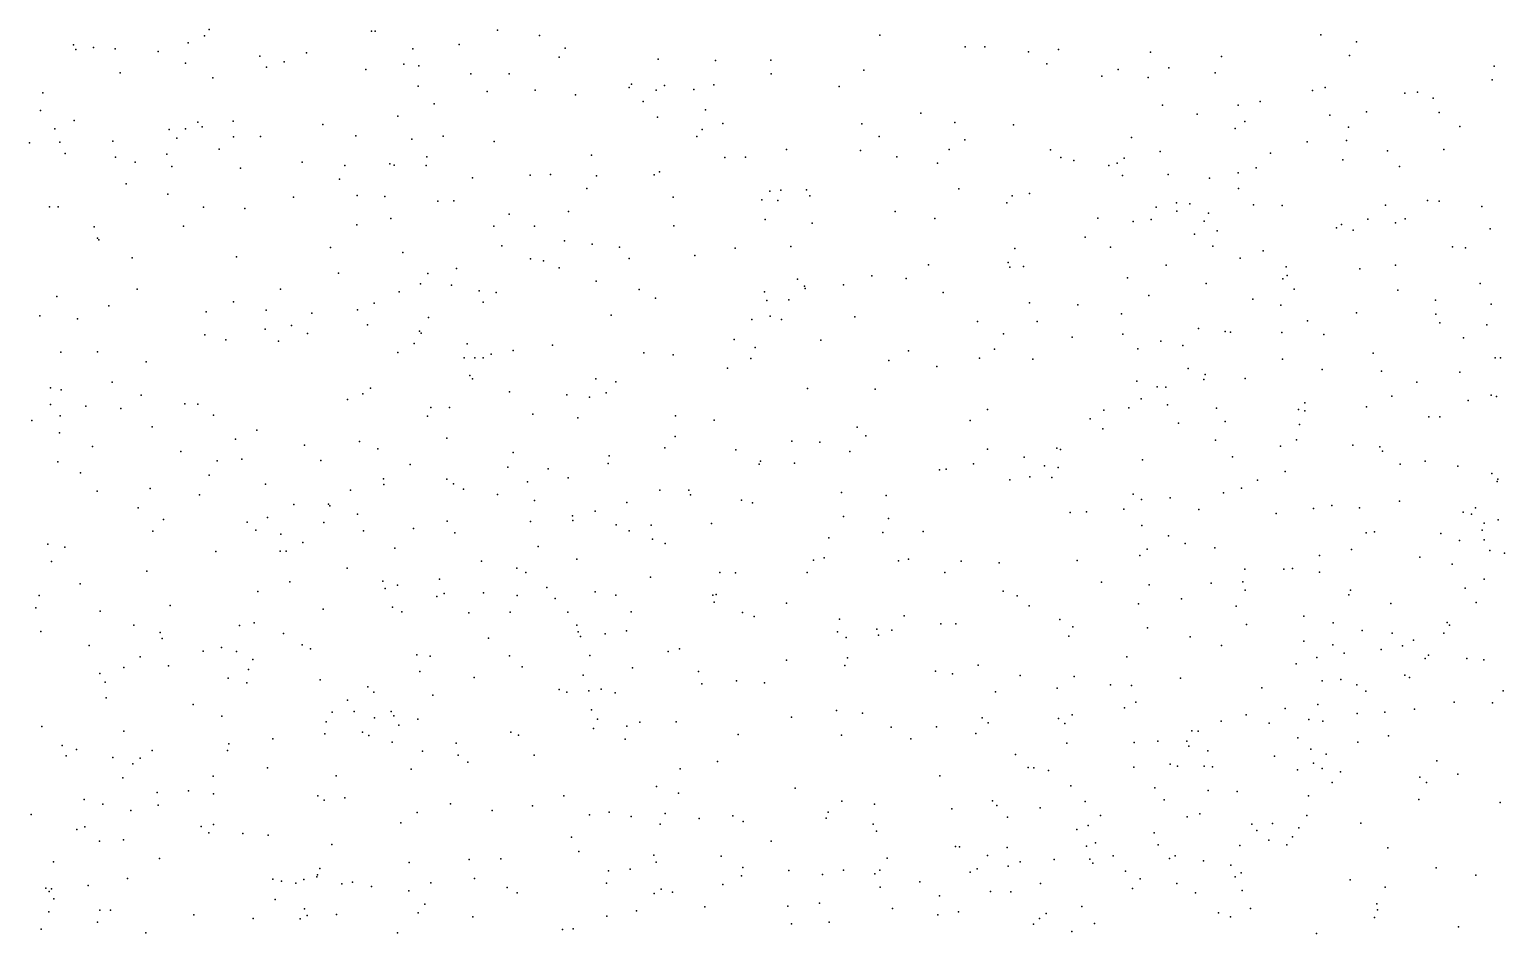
# Model space of a CAD drawing. Header units: metres. Extents: x -25 to 25, y -27.7 to 27.8.
# Drawn here: x 3.743 to 5.154, y -0.854 to 0.011 of the extents above; entities that cross this region are included whole.
import ezdxf

# ---------------------------------------------------------------- set-up
doc = ezdxf.new("R2010")
doc.units = ezdxf.units.M

msp = doc.modelspace()

# ---------------------------------------------------------------- linework, layer by layer
for p in [(3.9101, 0.0049, -6.0583), (3.9148, 0.0111, 18.6599), (4.07, 0.0096, -2.5163), (4.0735, 0.0096, 17.2404), (4.1907, 0.0103, 19.8738), (4.2308, 0.0052, -8.9919), (4.5564, 0.0056, 20.1584), (4.9784, 0.0061, 23.2853), (3.7848, -0.0035, -14.0291), (3.787, -0.0082, 17.254), (3.8039, -0.0061, -10.8488), (3.8249, -0.0075, -6.394), (3.8658, -0.0101, -14.0365), (3.8946, -0.0017, 17.2715), (4.0077, -0.0111, -9.2429), (4.1095, -0.0075, -13.5129), (4.1538, -0.0034, 17.2153), (4.2553, -0.0069, -9.6609), (4.6379, -0.0056, -23.7747), (4.6568, -0.0055, 16.9907), (4.6987, -0.0104, 20.2278), (4.7273, -0.0079, 17.1498), (4.8154, -0.0106, -13.8981), (5.0058, -0.0139, -13.7591), (5.0123, -0.0008, -11.2322), (3.8922, -0.021, -9.1447), (3.9631, -0.0143, -23.378), (3.9697, -0.025, -14.0392), (3.9864, -0.0198, -22.1516), (4.0645, -0.0271, -7.898), (4.1009, -0.0222, 19.7592), (4.1154, -0.0238, -25.4089), (4.2497, -0.0155, 19.9522), (4.3444, -0.0173, 26.126), (4.3992, -0.0185, 17.1411), (4.452, -0.0184, 20.1212), (4.5409, -0.0278, 19.1362), (4.7161, -0.0218, -13.9418), (4.7843, -0.0273, -10.6738), (4.833, -0.0257, -10.7534), (4.8833, -0.0147, -10.9178), (5.1442, -0.0241, 20.1898), (3.8296, -0.0304, -9.0959), (3.9181, -0.0351, -25.217), (4.1651, -0.0315, -9.4347), (4.2018, -0.0312, 16.109), (4.3188, -0.0413, -11.7807), (4.3975, -0.042, -10.0632), (4.4524, -0.0314, -14.0309), (4.7687, -0.0335, 17.1766), (4.813, -0.0347, 19.4093), (4.8773, -0.0304, -13.8585), (5.1423, -0.037, -13.5996), (3.7557, -0.0496, -6.5257), (4.1147, -0.0433, -9.4623), (4.1808, -0.0482, -9.2872), (4.2266, -0.047, -9.581), (4.2653, -0.0515, 14.5242), (4.3165, -0.0443, 17.137), (4.3425, -0.047, -14.0368), (4.3503, -0.0425, 15.0407), (4.3784, -0.0462, 19.0077), (4.5176, -0.0436, 16.589), (4.9703, -0.0473, 17.4646), (4.9825, -0.0444, -13.1258), (5.0585, -0.0498, -13.6912), (5.0707, -0.0488, 19.8833), (5.0856, -0.0545, -11.3994), (3.7534, -0.0663, -9.7722), (4.1299, -0.0602, -20.7712), (4.3299, -0.0577, -9.8585), (4.3897, -0.0657, -2.5042), (4.5956, -0.0689, 17.1281), (4.8268, -0.0612, 20.2576), (4.8599, -0.0699, -10.85), (4.8993, -0.0612, 26.0664), (4.9203, -0.0579, 20.2603), (5.022, -0.0678, 23.4586), (5.0916, -0.0683, 26.0387), (3.767, -0.084, -4.4824), (3.7856, -0.0761, -5.0777), (3.8763, -0.0845, 19.4222), (3.892, -0.0841, -5.8899), (3.904, -0.0777, -9.6732), (3.9079, -0.082, -5.6834), (3.9375, -0.0765, -22.4938), (4.0235, -0.0797, -9.2671), (4.0953, -0.072, 17.183), (4.3435, -0.0727, 20.071), (4.406, -0.079, 16.4071), (4.539, -0.0791, -10.3612), (4.628, -0.0778, -10.4666), (4.6843, -0.0801, 17.1377), (4.8964, -0.0837, -10.9807), (4.9057, -0.0769, 17.234), (4.987, -0.0709, 10.0188), (5.0049, -0.0824, 22.9316), (5.1114, -0.0817, -11.4754), (3.7428, -0.0973, -4.9258), (3.7718, -0.0968, 18.6566), (3.8224, -0.0957, -2.7481), (3.8837, -0.0929, -22.9975), (3.9381, -0.0917, 19.4996), (3.9637, -0.0914, -9.2106), (4.0549, -0.0908, 19.6672), (4.1085, -0.0939, -8.1187), (4.1386, -0.091, 19.8536), (4.1875, -0.0962, -8.7565), (4.3814, -0.0913, -10.0122), (4.3864, -0.0847, 14.8949), (4.5558, -0.0913, -24.0456), (4.6378, -0.0944, -4.1959), (4.7972, -0.0924, -10.6988), (4.9651, -0.0963, -11.1578), (5.0027, -0.0951, -11.2312), (3.7769, -0.1076, -19.5167), (3.8252, -0.111, 17.1945), (3.8742, -0.1083, 26.1449), (3.9242, -0.1035, 17.1935), (4.1231, -0.1109, 16.0028), (4.2806, -0.1091, -14.0149), (4.408, -0.1114, 20.1434), (4.4279, -0.1111, -10.1487), (4.4669, -0.1039, -25.1882), (4.5379, -0.1047, 16.835), (4.5725, -0.1107, -2.3038), (4.6228, -0.1037, -12.278), (4.7196, -0.104, 20.2739), (4.7296, -0.1113, -12.5526), (4.7901, -0.1122, -12.8044), (4.8247, -0.1058, 17.1932), (4.9302, -0.1074, 23.068), (5.0421, -0.105, 22.7019), (5.0959, -0.1039, 20.2411), (3.8439, -0.1159, -13.7638), (3.8791, -0.1201, -5.4775), (3.9446, -0.1216, -13.9977), (4.0038, -0.1159, 14.1959), (4.0445, -0.1191, 15.7446), (4.0877, -0.1174, -11.4799), (4.0918, -0.1187, -14.0073), (4.1223, -0.1191, -8.274), (4.3457, -0.1252, 17.1065), (4.6114, -0.117, 17.1815), (4.7421, -0.1144, -10.6226), (4.7755, -0.1192, -13.0172), (4.7833, -0.117, -13.8827), (4.8991, -0.1262, 1.1032), (4.9164, -0.1214, -11.0585), (4.9993, -0.1138, -13.7293), (5.0537, -0.12, 22.5307), (3.8354, -0.1366, -5.2947), (4.0394, -0.1323, 17.1566), (4.1667, -0.1308, -14.0038), (4.2218, -0.1283, -9.58), (4.2413, -0.1278, 19.9984), (4.2761, -0.1411, -9.7348), (4.2852, -0.1289, -24.7673), (4.3404, -0.128, -9.8821), (4.7886, -0.1288, 17.4579), (4.8322, -0.1276, 23.2294), (4.8719, -0.1312, -23.8407), (4.8996, -0.141, -1.6129), (3.8752, -0.1465, -13.9855), (3.9955, -0.1493, 19.5796), (4.0563, -0.1477, -7.6713), (4.0827, -0.1488, 19.7447), (4.1335, -0.1533, -19.5141), (4.1489, -0.1529, -8.5263), (4.3585, -0.1494, -13.9876), (4.4433, -0.1518, 17.0987), (4.451, -0.1435, -12.0592), (4.4589, -0.1525, 20.2039), (4.4617, -0.1428, -13.9792), (4.4862, -0.1425, -19.3759), (4.4894, -0.1481, -10.3045), (4.6319, -0.1413, 20.2661), (4.678, -0.1547, -2.1498), (4.6831, -0.1481, 19.3111), (4.6995, -0.146, -13.9202), (4.8403, -0.1548, -13.8374), (5.0804, -0.1526, 17.3534), (5.0914, -0.1532, -11.4303), (3.7619, -0.1586, 19.3591), (3.7701, -0.1586, -9.0784), (3.9093, -0.159, -21.9098), (3.9487, -0.1603, -22.7721), (4.2017, -0.1658, 18.9357), (4.2585, -0.1631, 16.2276), (4.5709, -0.1631, -13.9432), (4.8208, -0.1589, 1.32), (4.8405, -0.1628, -10.8115), (4.8529, -0.1557, 9.5978), (4.8707, -0.1648, 19.5442), (4.9137, -0.1566, 9.2612), (4.9414, -0.1574, -13.7675), (5.0403, -0.157, -13.6614), (5.1322, -0.1583, -11.5394), (3.8046, -0.1779, -20.9986), (3.8902, -0.1772, 17.1701), (4.0561, -0.1758, -13.9767), (4.0885, -0.1698, 15.4374), (4.1871, -0.1771, -11.6839), (4.2261, -0.1773, 17.107), (4.3594, -0.1768, -13.2908), (4.4467, -0.1708, -10.2052), (4.4916, -0.1744, -20.7023), (4.6089, -0.1699, -2.4577), (4.765, -0.1695, 23.4939), (4.7986, -0.1727, 20.3002), (4.8158, -0.1708, -1.8217), (4.8667, -0.1723, -20.7795), (4.8792, -0.1817, -10.9464), (4.9934, -0.1788, -11.2369), (4.998, -0.1757, 17.2957), (5.0092, -0.1811, 20.2865), (5.0231, -0.1705, 25.9229), (5.0497, -0.1741, -11.3439), (5.0591, -0.1702, 22.1748), (5.1403, -0.1797, -13.5276), (3.8078, -0.1885, -13.9605), (3.809, -0.1901, -7.2401), (4.1947, -0.1959, -8.961), (4.2545, -0.1911, -9.6891), (4.281, -0.1944, 15.1182), (4.3073, -0.1972, -2.8063), (4.4713, -0.1967, 16.7138), (4.7527, -0.1877, -10.6521), (4.7772, -0.1974, 17.162), (4.8573, -0.1849, -10.8778), (4.8748, -0.1964, 9.9737), (5.1043, -0.1969, 20.2704), (3.8411, -0.2076, -10.9148), (3.941, -0.2065, -7.4279), (4.0307, -0.1977, -11.2936), (4.1001, -0.2024, 17.1266), (4.2221, -0.2085, -9.6108), (4.2345, -0.2104, 20.0346), (4.3164, -0.2081, 14.7304), (4.3795, -0.2053, -10.0284), (4.418, -0.1983, 25.9717), (4.6856, -0.1986, 20.3003), (4.9011, -0.2077, -11.0563), (4.923, -0.2008, 20.3162), (5.1168, -0.1979, -12.951), (4.0385, -0.2221, 19.6764), (4.124, -0.2225, -13.4824), (4.1512, -0.2177, -2.8541), (4.2497, -0.2171, 26.0214), (4.5487, -0.2247, 25.8901), (4.6029, -0.2141, 23.409), (4.6791, -0.2118, -10.5521), (4.6807, -0.2164, -19.2711), (4.6939, -0.2159, -13.8925), (4.8302, -0.2146, -4.2867), (4.9451, -0.2161, 10.281), (4.9461, -0.2245, -11.1766), (5.0156, -0.2179, 19.8142), (5.0498, -0.2144, -13.6114), (3.8457, -0.2376, -5.7406), (3.9829, -0.2375, -9.2769), (4.0964, -0.2399, -22.3133), (4.1169, -0.2325, -13.9474), (4.1464, -0.2337, 19.9248), (4.1731, -0.2392, -9.5143), (4.2849, -0.2299, -9.7976), (4.3261, -0.2378, -9.8945), (4.446, -0.2399, 20.228), (4.4775, -0.2279, -2.7606), (4.4843, -0.2345, 17.0879), (4.485, -0.2368, -12.6067), (4.5215, -0.2332, -10.3581), (4.5817, -0.2271, -13.9164), (4.7932, -0.2266, -2.0464), (4.8685, -0.2321, -13.7818), (4.942, -0.2275, 22.5003), (4.9529, -0.2376, 23.553), (5.0519, -0.2385, 1.0779), (5.1308, -0.2319, -1.3841), (3.7691, -0.2444, 18.7619), (3.8187, -0.2534, -2.903), (3.9379, -0.2497, 19.4898), (4.0725, -0.2509, 26.0335), (4.1769, -0.25, -9.1165), (4.1893, -0.2408, -23.1441), (4.3416, -0.2462, 20.1532), (4.4482, -0.2482, -24.9459), (4.4694, -0.2478, -10.2919), (4.6169, -0.2408, 17.1079), (4.6997, -0.2506, 17.1198), (4.7458, -0.2526, -13.8466), (4.8137, -0.2435, 9.7538), (4.9131, -0.247, 22.6736), (4.94, -0.2529, 22.2668), (5.0879, -0.2481, -11.4767), (5.1414, -0.2517, -13.4445), (3.7528, -0.263, -9.0986), (3.7887, -0.2658, -13.9307), (3.9118, -0.2591, -13.9321), (3.9692, -0.2577, 18.8555), (4.0128, -0.2605, 17.1278), (4.0565, -0.2573, -4.3265), (4.1245, -0.2645, 14.4815), (4.2994, -0.2622, -13.9362), (4.4339, -0.2664, -12.3416), (4.4514, -0.2634, 16.8798), (4.4623, -0.2665, -13.9242), (4.5324, -0.2638, 17.2576), (4.7876, -0.2612, 20.3431), (4.9654, -0.2678, 17.2682), (5.0124, -0.2601, -11.3143), (5.0882, -0.2613, -13.5338), (3.9106, -0.2813, -9.2261), (3.9684, -0.2757, -13.6396), (3.9936, -0.2721, 19.6042), (4.0087, -0.2798, -9.4963), (4.0661, -0.2716, -9.3849), (4.1159, -0.2777, -22.9293), (4.1175, -0.2795, -7.7649), (4.6499, -0.2685, 23.6687), (4.6747, -0.2803, -13.8686), (4.7069, -0.2683, 17.5179), (4.7887, -0.2804, 23.0352), (4.8612, -0.275, 9.4109), (4.8867, -0.2781, 17.2131), (4.8918, -0.2785, -11.0716), (4.9411, -0.2789, -25.3924), (4.9812, -0.2808, 20.3368), (5.0921, -0.2698, 20.0094), (5.137, -0.2715, -11.6367), (3.9305, -0.2861, 17.1287), (3.9809, -0.2871, -13.9217), (4.1107, -0.2894, -9.4495), (4.1614, -0.2899, -8.8121), (4.2054, -0.2961, 20.0453), (4.2431, -0.2909, -9.7131), (4.417, -0.2855, -24.6794), (4.4371, -0.2934, 23.5068), (4.4999, -0.2862, -23.3703), (4.6662, -0.2948, 20.3405), (4.7404, -0.2835, -10.6643), (4.8031, -0.2947, 1.23), (4.8252, -0.2873, 1.0155), (4.8461, -0.2914, -10.9006), (5.1148, -0.284, 17.3926), (3.7728, -0.2978, -21.6631), (3.8079, -0.2975, 19.3717), (3.8544, -0.3071, 14.1521), (4.0951, -0.2982, 19.8572), (4.1588, -0.3032, 19.9709), (4.169, -0.3032, -9.55), (4.177, -0.3033, 17.0914), (4.1846, -0.2997, 15.3056), (4.3307, -0.2983, 14.9395), (4.3585, -0.3002, -10.0105), (4.433, -0.3039, -10.2117), (4.5651, -0.3056, 20.3038), (4.5838, -0.2964, -10.4446), (4.6517, -0.3035, -2.6867), (4.7027, -0.3045, 19.4341), (4.9415, -0.3045, 25.697), (5.0283, -0.2988, -13.5788), (5.145, -0.3031, 21.7819), (5.1502, -0.3033, -11.7077), (4.1642, -0.3202, -2.9737), (4.1665, -0.3234, -13.9095), (4.2846, -0.3233, 20.1456), (4.4107, -0.313, 17.0747), (4.6109, -0.3116, 23.2231), (4.8513, -0.3133, 19.6062), (4.8662, -0.324, -10.9948), (4.8677, -0.3191, 10.3822), (4.906, -0.323, -11.1634), (4.9795, -0.3145, -11.2837), (5.0364, -0.3161, -11.3915), (5.1114, -0.3169, -3.5175), (3.763, -0.332, -5.3226), (3.773, -0.3338, -13.9074), (3.8218, -0.3264, 25.9866), (4.0617, -0.3375, 18.9662), (4.0691, -0.3321, -9.3578), (4.202, -0.3357, -9.6233), (4.2946, -0.3368, -9.8754), (4.3038, -0.3263, -13.9084), (4.4873, -0.3325, -10.3363), (4.552, -0.3333, 25.7083), (4.8021, -0.3255, -13.774), (4.8216, -0.331, 20.3801), (4.83, -0.3312, 17.1789), (5.0701, -0.3264, -3.2974), (3.7628, -0.3477, 10.8805), (3.7967, -0.3496, 17.1107), (3.8302, -0.3516, -9.1888), (3.8495, -0.3388, -8.4579), (3.8915, -0.3472, -8.2216), (3.9039, -0.3474, 19.4423), (4.0469, -0.343, 19.7427), (4.1267, -0.3506, -9.5151), (4.1445, -0.3506, -8.0734), (4.2569, -0.3387, 17.0731), (4.2785, -0.3407, -12.8208), (4.6594, -0.3527, 17.1048), (4.7945, -0.351, 22.5094), (4.8065, -0.3424, -10.8202), (4.8315, -0.3481, 22.1116), (4.8785, -0.3512, -13.7039), (4.9568, -0.3527, 19.7649), (4.963, -0.3463, 0.9784), (5.0219, -0.3502, 1.1982), (5.0463, -0.3398, 20.3433), (5.1192, -0.3439, -11.647), (5.1411, -0.339, -13.3456), (5.1462, -0.3402, 25.606), (3.745, -0.3633, -9.1361), (3.772, -0.3587, -5.9576), (3.9189, -0.358, -2.9941), (4.1235, -0.359, -8.2563), (4.2245, -0.357, -9.6936), (4.2675, -0.3606, 16.2541), (4.361, -0.3587, -10.0508), (4.398, -0.3628, 20.2388), (4.6429, -0.3631, -13.8398), (4.7575, -0.3616, 17.141), (4.7706, -0.3532, 22.8612), (4.8421, -0.3658, -10.9316), (4.8868, -0.3642, -2.3073), (4.9631, -0.3539, -23.5076), (5.0817, -0.3596, -13.4411), (5.0921, -0.3595, -11.5573), (3.7714, -0.3751, -8.7988), (3.8602, -0.3691, -13.8945), (3.9399, -0.381, 19.5362), (3.9604, -0.3725, -9.3262), (4.142, -0.38, -9.025), (4.3604, -0.3784, 16.4795), (4.5346, -0.3696, 17.083), (4.5429, -0.3779, -10.4128), (4.7697, -0.371, 9.829), (4.9579, -0.367, 20.3857), (3.8031, -0.3881, -5.558), (3.8877, -0.3929, 18.9306), (4.0058, -0.3867, 19.6821), (4.0586, -0.3832, -11.6531), (4.0761, -0.3903, -13.8714), (4.2054, -0.3939, 20.0892), (4.3507, -0.3892, 25.7454), (4.4186, -0.3912, -10.2147), (4.4722, -0.3831, 20.2969), (4.4988, -0.384, -24.4977), (4.5276, -0.3928, -13.8499), (4.6593, -0.3907, 20.3826), (4.7256, -0.3897, 22.2316), (4.7293, -0.391, -24.144), (4.8775, -0.3821, -11.0954), (4.9398, -0.3876, -23.9998), (4.9551, -0.3817, -11.287), (5.0088, -0.3869, -13.539), (5.0348, -0.3885, -11.4446), (5.0372, -0.3925, 9.1659), (3.7699, -0.4026, -13.871), (3.9224, -0.4017, 17.1077), (3.9459, -0.4003, -19.3945), (4.0216, -0.4016, -8.0157), (4.107, -0.4053, 15.8165), (4.2005, -0.4079, -13.8589), (4.2965, -0.4043, -9.9361), (4.2973, -0.3969, 14.772), (4.4408, -0.4049, -2.973), (4.4423, -0.402, -13.8571), (4.4748, -0.4041, -10.339), (4.6459, -0.4045, -10.5596), (4.6945, -0.3984, 10.1815), (4.7138, -0.4065, 10.019), (4.727, -0.408, -10.6962), (4.8077, -0.4007, -10.8677), (4.8939, -0.3979, -20.8357), (5.0543, -0.4049, -11.5122), (5.0782, -0.4021, -13.3706), (5.1093, -0.407, -13.2981), (3.7917, -0.4132, -7.093), (3.9148, -0.4154, -7.2616), (4.0815, -0.4189, -9.4966), (4.1422, -0.4194, -9.5922), (4.2192, -0.4218, 16.1096), (4.239, -0.4093, -4.334), (4.2582, -0.418, -9.8569), (4.6134, -0.4103, 23.8158), (4.6198, -0.4097, -20.7302), (4.6806, -0.4198, -10.6306), (4.7, -0.4171, 22.6576), (4.721, -0.4176, 17.6303), (4.9178, -0.4202, 17.7434), (4.9441, -0.412, -13.586), (5.1419, -0.4138, -11.8632), (5.1471, -0.4217, -11.9377), (5.1475, -0.4192, 1.1132), (3.8074, -0.4308, -9.2197), (3.8582, -0.4282, -13.8476), (3.9055, -0.4343, 10.7713), (3.9687, -0.4242, -9.3745), (4.0499, -0.4298, -7.5164), (4.0817, -0.4243, 14.4758), (4.1485, -0.4237, 15.449), (4.158, -0.429, -11.9983), (4.1906, -0.4339, -7.8009), (4.346, -0.4298, 20.2279), (4.3735, -0.43, 16.8528), (4.3751, -0.4342, 23.6925), (4.5196, -0.4322, 17.4315), (4.5625, -0.4348, -10.4563), (4.7987, -0.4336, 21.9808), (4.834, -0.4373, -13.659), (4.885, -0.4325, -11.1921), (4.9023, -0.4279, -19.067), (3.8469, -0.4467, 17.1095), (3.9957, -0.4436, 17.0994), (4.029, -0.4432, -9.4491), (4.0301, -0.4448, -13.8278), (4.2258, -0.4398, -12.5934), (4.284, -0.4499, -22.1556), (4.3142, -0.4415, -19.2859), (4.424, -0.4395, 17.0741), (4.4344, -0.4419, -10.287), (4.7384, -0.4512, -13.7245), (4.7542, -0.4506, -10.7746), (4.7898, -0.4481, -25.1834), (4.8067, -0.4389, 9.5758), (4.8615, -0.4482, -11.1199), (4.9714, -0.4474, -13.5106), (4.9888, -0.4445, -11.4131), (5.0154, -0.4469, -3.0627), (5.0535, -0.4404, 17.3559), (5.1145, -0.451, -11.7986), (5.1261, -0.4466, 21.6576), (3.8711, -0.4579, 19.4668), (3.9511, -0.4606, 25.8405), (3.9705, -0.4559, -13.232), (4.0244, -0.4607, -13.0069), (4.0567, -0.4528, -8.6598), (4.1423, -0.4596, 17.0848), (4.2222, -0.4597, -12.2651), (4.2623, -0.4545, 20.172), (4.2626, -0.459, -22.5625), (4.3042, -0.463, 17.0678), (4.3376, -0.4632, 19.2273), (4.3952, -0.4617, 25.6031), (4.5217, -0.455, 17.0833), (4.5645, -0.4569, 22.9603), (4.807, -0.4636, -4.4258), (4.9354, -0.4523, 20.4167), (5.1225, -0.4527, -13.6313), (5.1345, -0.4613, -2.0832), (5.148, -0.4584, -12.1741), (3.8609, -0.4691, -13.8346), (3.9595, -0.468, -13.8124), (3.9833, -0.4719, -9.3296), (4.0624, -0.4689, -8.4842), (4.1103, -0.4666, -7.5999), (4.1498, -0.4708, -9.6457), (4.3165, -0.4689, -10.0526), (4.339, -0.4767, -13.8001), (4.5074, -0.4755, -13.7883), (4.5591, -0.4703, 25.4812), (4.5977, -0.4695, -10.5104), (4.8326, -0.4737, -11.031), (5.0218, -0.4706, -2.2094), (5.0297, -0.4697, -11.528), (5.0931, -0.4713, -2.8035), (5.1109, -0.4781, 23.6304), (5.1325, -0.4682, -12.0541), (5.1345, -0.4773, -13.0609), (3.7602, -0.4816, -14.0443), (3.7767, -0.4845, 22.2566), (3.9211, -0.4887, -4.5206), (3.9827, -0.4881, 19.0648), (3.9885, -0.4883, 22.3315), (4.0043, -0.4799, 19.7247), (4.0922, -0.4855, -9.5672), (4.2295, -0.4838, -13.797), (4.3511, -0.481, 16.6925), (4.8052, -0.4925, 20.4294), (4.812, -0.4864, -23.3405), (4.8485, -0.481, 9.4099), (4.8768, -0.485, 19.7323), (4.9769, -0.4924, 10.4633), (5.0077, -0.4867, 0.9023), (5.1399, -0.4877, -12.9799), (5.154, -0.49, -12.8991), (3.7637, -0.4981, -13.796), (3.8551, -0.5074, -13.7848), (4.0468, -0.5044, -8.9084), (4.1753, -0.4979, -3.1011), (4.2091, -0.5046, 22.3344), (4.2663, -0.4959, 15.2457), (4.493, -0.4968, -10.3951), (4.5032, -0.4947, 22.5471), (4.5743, -0.4975, 10.1398), (4.5839, -0.4959, 22.062), (4.6341, -0.4979, -13.7328), (4.6706, -0.4993, 9.8467), (4.7452, -0.4972, 25.4147), (4.9055, -0.5054, -11.3301), (4.9429, -0.5055, 21.7474), (4.9511, -0.5047, -11.4143), (5.0729, -0.4941, -11.6922), (5.104, -0.5006, -11.8935), (3.7913, -0.5196, -9.2647), (3.9919, -0.5177, -13.7703), (4.0808, -0.517, 19.9003), (4.095, -0.5207, -13.7655), (4.1351, -0.515, 22.4704), (4.2176, -0.5086, -20.7778), (4.3369, -0.5131, -10.1324), (4.4033, -0.5086, -13.7717), (4.4183, -0.509, 22.2153), (4.4868, -0.5085, -19.1412), (4.6186, -0.5085, -10.5653), (4.7683, -0.518, -10.8671), (4.814, -0.5206, 1.1568), (4.8734, -0.519, -11.2503), (4.9037, -0.5175, -13.5091), (4.9771, -0.5083, -13.3591), (5.1347, -0.5149, -12.8288), (3.7521, -0.5307, -21.3552), (3.9613, -0.5268, 19.6648), (4.083, -0.5241, 17.0879), (4.1325, -0.5316, 22.1652), (4.1394, -0.5288, 20.0427), (4.1772, -0.5281, -9.7506), (4.2094, -0.5307, 15.9516), (4.2377, -0.5231, 17.0724), (4.2456, -0.5335, -9.9322), (4.2841, -0.5271, 22.5593), (4.3038, -0.5302, 20.2354), (4.3966, -0.5302, -22.8846), (4.3997, -0.5298, -10.2573), (4.6742, -0.5264, 20.4285), (4.6878, -0.5311, 17.1185), (4.8449, -0.5339, -11.1685), (4.906, -0.5255, 25.4259), (5.005, -0.53, -2.3537), (5.0067, -0.5257, -13.2432), (5.1163, -0.5236, -12.2743), (3.7488, -0.5425, -6.9553), (3.8103, -0.5456, -19.2042), (3.8775, -0.5403, -8.7016), (4.0239, -0.5438, -9.5253), (4.0902, -0.5417, -9.611), (4.0989, -0.5462, 22.6206), (4.163, -0.5473, 23.2334), (4.2028, -0.5467, 20.1384), (4.2579, -0.5465, 22.8811), (4.3186, -0.5463, -13.7441), (4.3977, -0.537, 22.7786), (4.425, -0.5468, 10.2913), (4.4672, -0.5381, -7.827), (4.5795, -0.5502, 21.9076), (4.6993, -0.5407, -10.7337), (4.8038, -0.5386, -10.9965), (4.8974, -0.5408, 20.4442), (5.0453, -0.5384, -13.1083), (5.127, -0.5375, 17.4443), (3.8426, -0.5592, -9.3639), (3.9438, -0.5593, 14.299), (3.9577, -0.5569, -20.9595), (4.2664, -0.5592, -8.0665), (4.314, -0.5644, 16.3817), (4.436, -0.5508, 17.077), (4.5178, -0.5533, -4.4357), (4.5536, -0.5629, -13.6919), (4.5678, -0.5639, 10.4325), (4.6148, -0.5577, -24.6473), (4.6292, -0.5577, -23.1165), (4.7286, -0.5536, 21.8113), (4.741, -0.5607, -13.6036), (4.8125, -0.5617, -13.5401), (4.9071, -0.5583, -13.4055), (4.9619, -0.5505, -11.4851), (4.99, -0.5567, -21.0217), (5.0179, -0.5642, -11.6172), (5.099, -0.5566, 17.8394), (5.1014, -0.559, -12.436), (3.7535, -0.565, -5.3568), (3.7998, -0.5785, -13.7305), (3.8678, -0.566, 22.5338), (3.8696, -0.5718, 17.1044), (3.9859, -0.567, -7.3552), (4.0037, -0.5779, 19.7717), (4.1821, -0.5715, -13.7221), (4.2677, -0.5653, 10.5403), (4.2701, -0.5698, -10.0498), (4.2935, -0.5674, 23.6256), (4.516, -0.5656, 20.3913), (4.5243, -0.5709, 25.3576), (4.5551, -0.5687, 17.0958), (4.7371, -0.5697, 19.6102), (4.8532, -0.5703, -13.4646), (4.8831, -0.5785, -11.351), (4.9619, -0.5744, 17.2932), (4.9899, -0.5778, -22.0285), (5.0465, -0.5667, 9.2199), (5.0669, -0.5735, -12.7857), (5.0961, -0.5666, -12.557), (3.8487, -0.5893, -3.1105), (3.9089, -0.584, 19.6055), (3.9266, -0.5804, -13.7222), (3.9408, -0.5844, -7.3717), (3.9566, -0.5918, 10.5342), (4.0117, -0.5818, 17.0963), (4.1133, -0.5876, -7.7012), (4.1261, -0.5888, -7.8693), (4.2019, -0.5885, 15.7282), (4.2789, -0.5881, -21.9431), (4.354, -0.5842, -10.2164), (4.3647, -0.5817, 20.2952), (4.4671, -0.5926, -22.0541), (4.5254, -0.5904, 19.435), (4.7926, -0.5895, -2.7965), (4.9745, -0.5899, 21.609), (5.0005, -0.586, -13.056), (5.0361, -0.5822, -12.9041), (5.0563, -0.5789, -11.7752), (5.0781, -0.5911, -12.3425), (5.0813, -0.5877, -12.2722), (5.1179, -0.5911, 0.8544), (5.1343, -0.5923, 21.4517), (3.8101, -0.6053, -9.3421), (3.8332, -0.5995, 19.5264), (3.8757, -0.5979, -9.3954), (3.9524, -0.6016, -8.6665), (4.1163, -0.6034, -8.319), (4.2143, -0.599, -9.9017), (4.2725, -0.6068, 16.0759), (4.3197, -0.5998, 17.0823), (4.3829, -0.6035, -3.1166), (4.5229, -0.5977, -10.4712), (4.6097, -0.603, -10.6035), (4.626, -0.6055, -13.6154), (4.6503, -0.5973, -22.3031), (4.9547, -0.5961, -13.177), (5.0586, -0.6068, -11.9509), (3.8152, -0.6137, 21.9812), (3.9328, -0.6098, -9.469), (3.9508, -0.6143, -9.0207), (4.021, -0.6114, 22.7555), (4.0665, -0.6182, 22.9396), (4.1682, -0.6093, -9.825), (4.2495, -0.6205, 19.2963), (4.2897, -0.6203, 16.8109), (4.386, -0.6151, 15.0834), (4.4193, -0.6124, -10.3453), (4.4461, -0.6141, 10.0886), (4.6905, -0.6073, 23.9254), (4.7259, -0.6195, -10.8774), (4.7422, -0.6081, -18.9361), (4.777, -0.6162, -11.039), (4.797, -0.6167, 20.4565), (4.844, -0.6097, 17.2184), (4.9217, -0.6189, -23.1138), (4.9795, -0.6123, -3.4409), (4.9975, -0.611, -2.617), (5.0127, -0.6163, -12.8003), (5.063, -0.6093, -12.0288), (3.8163, -0.6286, -5.7801), (4.0469, -0.6308, -8.2201), (4.0723, -0.6231, -13.6712), (4.1286, -0.6261, 17.0962), (4.2569, -0.6233, 20.2128), (4.2778, -0.6218, -7.5616), (4.303, -0.6238, 16.6186), (4.6669, -0.623, 25.3017), (4.8013, -0.6328, -11.2), (4.9753, -0.6349, -12.8987), (5.0213, -0.6222, -12.7109), (5.106, -0.6328, 20.4131), (5.1426, -0.6335, 25.4633), (5.1526, -0.622, -22.7461), (3.8993, -0.6351, -13.6673), (3.9268, -0.6463, -11.7049), (4.0325, -0.6424, 19.8465), (4.0534, -0.6417, -9.6588), (4.073, -0.6478, -19.0975), (4.0887, -0.6417, -9.7201), (4.0913, -0.6457, -12.3747), (4.1143, -0.6491, 14.5479), (4.2806, -0.6401, -13.6463), (4.2862, -0.649, 16.966), (4.4717, -0.647, -10.4425), (4.515, -0.6407, 21.7942), (4.5397, -0.6432, -13.6018), (4.6543, -0.6477, -22.6944), (4.7274, -0.6483, -13.4848), (4.7404, -0.645, -10.9434), (4.7904, -0.6383, -13.4073), (4.9069, -0.6449, 1.1576), (4.9442, -0.6388, -13.0246), (5.013, -0.6437, -12.5913), (5.0396, -0.6422, -12.3839), (5.0679, -0.6396, -21.6507), (3.7545, -0.656, -18.8567), (3.8331, -0.6606, 22.6555), (4.0252, -0.6631, -13.631), (4.0265, -0.6515, 23.0907), (4.0613, -0.6615, -12.164), (4.0962, -0.6548, 25.5794), (4.2033, -0.6615, -13.6279), (4.2825, -0.658, -10.1762), (4.3142, -0.6557, 15.3151), (4.3268, -0.6518, 17.1591), (4.3616, -0.6516, -10.3072), (4.5672, -0.6566, 20.421), (4.6107, -0.6565, 9.7781), (4.6483, -0.6629, 20.4447), (4.6601, -0.6526, -10.7315), (4.7332, -0.6533, 17.1634), (4.855, -0.6603, 25.3375), (4.8609, -0.6605, -11.4455), (4.883, -0.6508, -22.6221), (4.9289, -0.6528, -11.5673), (4.9667, -0.6494, -11.658), (4.9803, -0.6509, -2.5424), (3.7742, -0.6744, -9.379), (3.9335, -0.6728, 19.6854), (3.9757, -0.6678, -9.5917), (4.0673, -0.6646, -8.0698), (4.0897, -0.6709, 19.9651), (4.1509, -0.6719, -9.8817), (4.2108, -0.6644, -10.0017), (4.3126, -0.6683, 10.1902), (4.4209, -0.6638, 20.3509), (4.5198, -0.6642, -10.5134), (4.586, -0.6678, -13.5529), (4.7354, -0.6719, 21.6094), (4.7998, -0.6713, -13.3128), (4.8224, -0.6702, -11.3723), (4.85, -0.67, -13.1919), (4.852, -0.675, 23.8933), (4.9563, -0.6668, 0.8464), (5.0138, -0.6709, 23.7827), (5.043, -0.665, -18.7726), (3.7778, -0.6841, -6.0027), (3.7878, -0.6782, 19.564), (3.8224, -0.6857, -6.9872), (3.8488, -0.6865, -13.6165), (3.8601, -0.6789, -8.8807), (3.9321, -0.679, -8.4027), (4.1187, -0.6796, -13.6118), (4.1528, -0.6834, 23.4774), (4.1622, -0.6903, 21.8609), (4.2257, -0.6834, -10.0834), (4.4011, -0.6896, -10.3843), (4.6862, -0.6829, -10.8603), (4.8701, -0.6792, 19.8189), (4.934, -0.6845, -12.8154), (4.9687, -0.6778, 19.9374), (4.9713, -0.6913, -11.7915), (4.9833, -0.6826, -21.1928), (5.0893, -0.6889, 20.1178), (3.832, -0.7053, -11.4442), (3.8416, -0.6918, 19.2296), (3.9186, -0.7036, 17.124), (3.9704, -0.6956, -13.6001), (4.0363, -0.7034, 19.3024), (4.1081, -0.6968, -3.1646), (4.3654, -0.6966, -13.5745), (4.6138, -0.7032, -7.7673), (4.6982, -0.6952, -13.4193), (4.7038, -0.6956, 17.6964), (4.7177, -0.6981, -10.9869), (4.7995, -0.695, -2.7916), (4.834, -0.6921, -3.0685), (4.8411, -0.6939, 17.7949), (4.8665, -0.694, 20.4665), (4.8745, -0.6948, -11.5282), (4.9559, -0.6975, -12.6187), (4.9795, -0.6962, -12.4831), (4.9972, -0.6996, -12.3107), (5.0731, -0.7044, 17.4537), (5.1095, -0.7016, -25.2547), (3.8649, -0.7192, 14.1859), (3.8948, -0.7177, -12.6573), (4.3427, -0.7135, 16.2094), (4.4755, -0.7152, 20.4005), (4.739, -0.7128, -11.1561), (4.8194, -0.7147, -24.9175), (4.8706, -0.7174, -12.9055), (4.8981, -0.7184, -11.6233), (4.9892, -0.7097, -12.1526), (5.0795, -0.7098, 21.2564), (3.7952, -0.726, 25.6499), (3.8131, -0.7303, -9.4725), (3.8659, -0.7313, -9.5272), (3.919, -0.7206, 22.95), (4.0186, -0.7223, -21.5964), (4.0246, -0.7265, -9.7317), (4.0446, -0.7242, 19.8841), (4.1457, -0.7301, -13.5546), (4.224, -0.7321, -13.5462), (4.2539, -0.7223, -10.1947), (4.3637, -0.7199, 20.3208), (4.5199, -0.7276, -20.9389), (4.5511, -0.7305, 17.1272), (4.6641, -0.7273, 19.6247), (4.6683, -0.7318, 10.4624), (4.7098, -0.7338, -11.0757), (4.7527, -0.7277, -13.2127), (4.8285, -0.7262, -12.9831), (4.9664, -0.7223, -11.9217), (5.0721, -0.726, 20.4365), (5.15, -0.7288, -5.5039), (3.7444, -0.7403, -9.0815), (3.8398, -0.7364, 17.1346), (4.1138, -0.7383, -9.9056), (4.1854, -0.7364, 20.1484), (4.2786, -0.7405, -10.2653), (4.2975, -0.7379, -18.9269), (4.3184, -0.7423, 17.1082), (4.351, -0.7394, -10.3637), (4.3834, -0.7441, 25.3097), (4.4158, -0.7416, -13.4982), (4.4257, -0.7471, -10.459), (4.5049, -0.7438, 19.5058), (4.5068, -0.7381, -13.468), (4.6253, -0.735, -10.7249), (4.6785, -0.7427, -13.3228), (4.7675, -0.7411, -13.1088), (4.8505, -0.7426, 10.4572), (4.8625, -0.7395, 17.2748), (4.965, -0.7411, -12.0528), (3.7882, -0.7545, -5.5325), (3.7956, -0.7521, -13.5483), (3.9071, -0.7517, -9.6002), (3.9144, -0.7578, -8.8408), (3.9188, -0.75, 21.826), (3.9469, -0.7584, 19.7392), (3.971, -0.7602, -21.3858), (4.0981, -0.7484, 20.0041), (4.3461, -0.7494, -13.4983), (4.5499, -0.7495, -13.4067), (4.5531, -0.7561, -3.0603), (4.7447, -0.7547, 17.1988), (4.7557, -0.7508, -21.7501), (4.8187, -0.7578, -24.5678), (4.9124, -0.7495, -11.7533), (4.9172, -0.7555, -21.5489), (4.9319, -0.7489, -11.8284), (4.9511, -0.7616, -12.2123), (4.9571, -0.7532, -12.2845), (5.0165, -0.7486, 17.4099), (3.8098, -0.7657, -7.1781), (3.8327, -0.7646, -18.6418), (4.0319, -0.769, -13.5185), (4.2615, -0.7621, 20.2426), (4.2684, -0.7757, -13.4792), (4.4525, -0.7659, -13.4303), (4.6288, -0.771, -13.279), (4.6325, -0.7712, -10.7899), (4.6782, -0.7718, -13.2085), (4.7541, -0.7706, -13.0176), (4.7628, -0.7674, 19.7413), (4.8228, -0.7692, -12.8729), (4.9009, -0.7698, 9.4128), (4.9286, -0.765, -12.4254), (4.9458, -0.7692, 17.3459), (5.0425, -0.7721, -5.3175), (3.7657, -0.7855, -9.4955), (3.8673, -0.7825, -13.5131), (4.1062, -0.7861, -21.1199), (4.1634, -0.7834, 10.2895), (4.1937, -0.7826, 25.4539), (4.3402, -0.7792, 15.7695), (4.3423, -0.786, -21.7086), (4.4046, -0.7803, 23.9182), (4.5634, -0.782, 21.4919), (4.6593, -0.7795, -10.8962), (4.679, -0.7897, -11.0346), (4.6905, -0.7856, -11.1374), (4.7232, -0.7835, 20.4782), (4.7573, -0.7831, -11.4193), (4.7601, -0.787, -18.8144), (4.7796, -0.7799, 9.5279), (4.8334, -0.7823, -12.7978), (4.839, -0.78, 1.0221), (4.8659, -0.7847, -4.8986), (4.8921, -0.7888, -12.5357), (3.8366, -0.8016, 19.6249), (3.9755, -0.8023, -11.9728), (3.984, -0.8041, -13.4788), (4.0052, -0.8024, -9.8092), (4.0176, -0.8, 17.1447), (4.0182, -0.7981, 14.3884), (4.0207, -0.7919, -18.794), (4.1684, -0.8014, -10.0971), (4.2966, -0.7943, -10.3404), (4.3176, -0.7927, -13.4295), (4.4241, -0.7991, -13.3704), (4.4254, -0.7909, 20.375), (4.4692, -0.7938, -10.5403), (4.5014, -0.7976, 20.4272), (4.5216, -0.7936, -10.6128), (4.5517, -0.7972, -13.2724), (4.5563, -0.7936, -18.8681), (4.6429, -0.7956, 24.1018), (4.6495, -0.7924, 17.1766), (4.7915, -0.7945, 25.2479), (4.8055, -0.8018, 20.477), (4.8962, -0.8001, 20.4762), (4.9021, -0.7961, -11.8916), (5.0064, -0.8027, 25.3484), (5.0887, -0.7913, 20.9511), (5.1266, -0.7985, 17.5426), (3.7583, -0.8107, 19.3866), (3.7616, -0.8141, -6.1197), (3.764, -0.8113, -8.5318), (3.799, -0.8084, -11.2116), (3.9977, -0.806, 23.327), (4.0415, -0.8068, -9.8733), (4.0517, -0.805, -7.5601), (4.0701, -0.8092, -7.7954), (4.1057, -0.8133, -13.4549), (4.1268, -0.8056, 20.0765), (4.1997, -0.81, -7.4849), (4.2093, -0.8154, -10.2212), (4.2947, -0.8059, 16.5256), (4.3405, -0.8158, -10.4121), (4.3472, -0.8116, 21.5611), (4.3581, -0.8145, -3.1571), (4.4062, -0.8074, -4.6394), (4.5566, -0.8098, -10.6782), (4.5947, -0.8047, -2.9151), (4.6133, -0.818, 20.4543), (4.6622, -0.8141, -13.0847), (4.6816, -0.8143, -11.2148), (4.7101, -0.8064, -11.3348), (4.7982, -0.8111, -11.5664), (4.8406, -0.8063, -11.674), (4.8583, -0.8154, -12.5982), (4.903, -0.8129, -11.9807), (5.0398, -0.8099, 1.1491), (3.7662, -0.821, 17.1677), (3.8102, -0.8319, -13.4522), (3.8202, -0.8318, -9.6022), (3.9777, -0.8216, 25.5483), (4.0059, -0.8305, -7.3965), (4.1211, -0.826, 17.1501), (4.3237, -0.8324, 10.3872), (4.3889, -0.8286, 16.1007), (4.4682, -0.8279, -7.6428), (4.4985, -0.825, 17.1542), (4.5686, -0.8304, 17.5909), (4.7495, -0.8282, 17.2459), (4.9109, -0.8301, 19.867), (5.032, -0.8257, -24.4029), (5.0325, -0.8316, 17.4686), (3.7614, -0.8334, -9.5505), (3.808, -0.8433, -5.7331), (3.9001, -0.8364, -9.7056), (3.9569, -0.8397, 19.7742), (4.0017, -0.84, -8.0508), (4.0084, -0.8369, 21.6931), (4.0365, -0.836, -13.439), (4.1148, -0.8343, -10.0532), (4.1669, -0.8382, -13.4161), (4.2952, -0.8375, 17.1394), (4.4717, -0.8449, 9.8326), (4.508, -0.8433, -13.2343), (4.612, -0.8364, -10.861), (4.6316, -0.8335, 9.6871), (4.7035, -0.8451, -3.2119), (4.709, -0.8397, -11.4252), (4.7155, -0.8349, -12.9429), (4.7616, -0.8446, -12.8072), (4.8803, -0.8345, -12.3694), (4.8919, -0.8381, -12.1923), (5.0296, -0.8388, 10.4505), (3.7541, -0.85, -4.6462), (3.854, -0.8537, 17.1903), (4.095, -0.8537, 19.9888), (4.2527, -0.8504, -10.35), (4.2628, -0.8498, 14.7533), (4.7399, -0.8523, -11.5245), (4.9742, -0.8542, 23.929), (5.11, -0.8479, 20.4307)]:
    msp.add_point(p)

doc.saveas('drawing.dxf')
